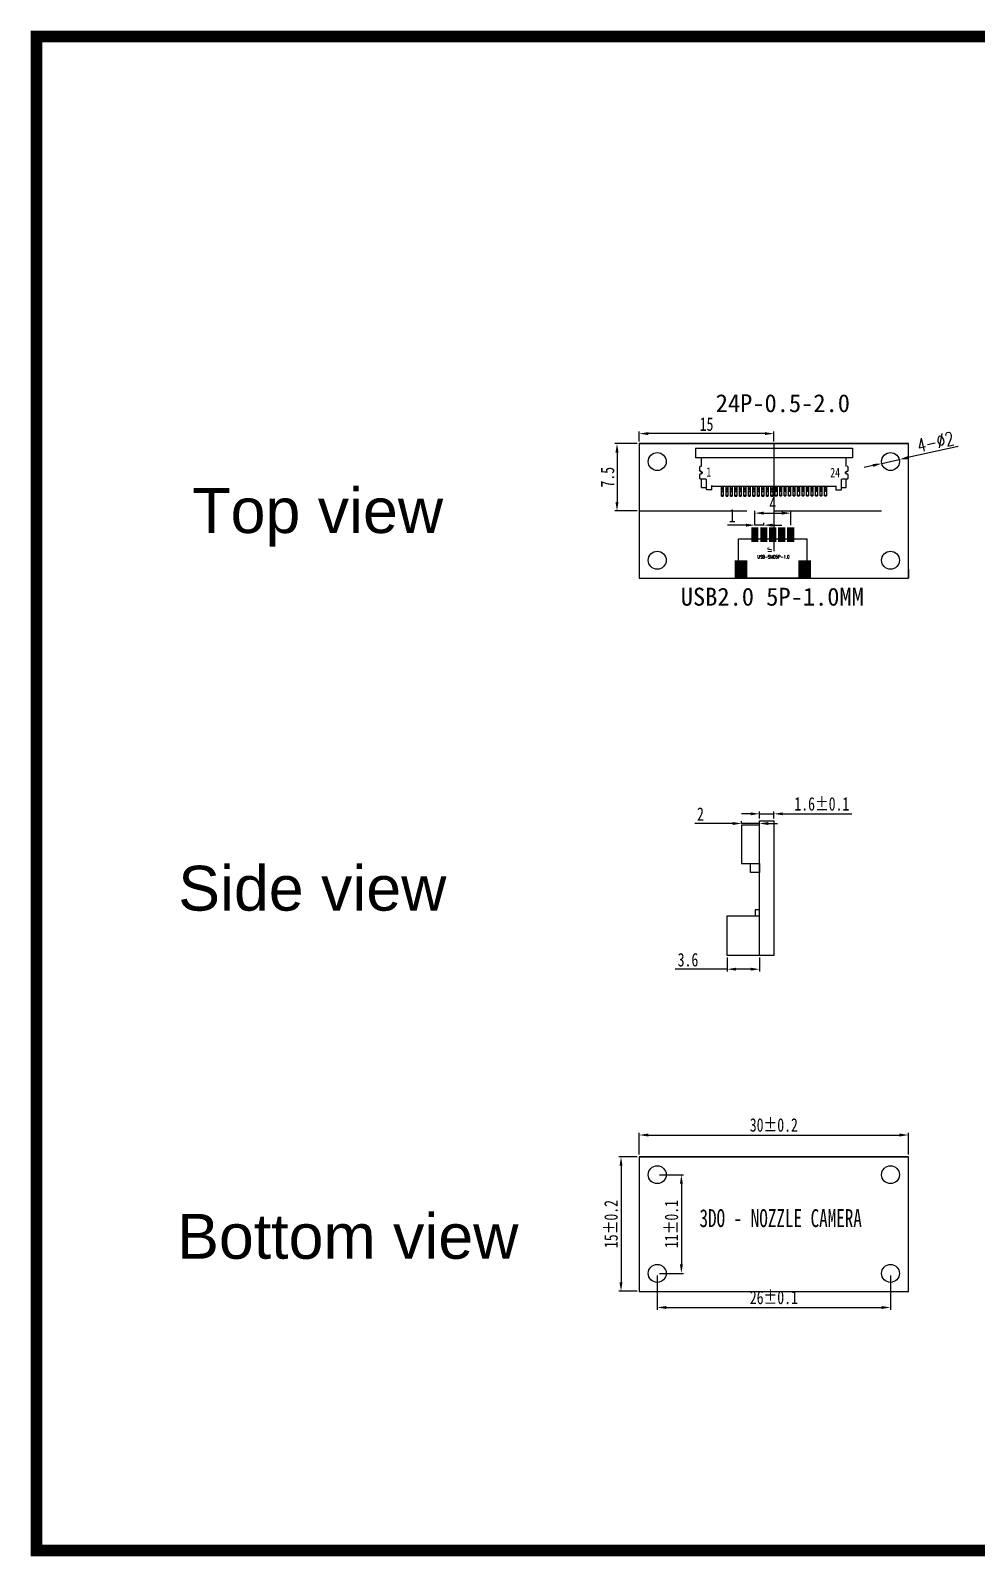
# Model space of a CAD drawing. Header units: millimetres. Extents: x 1 to 339, y 0 to 170.
# Drawn here: x 1 to 106.4, y -0.2 to 169.8 of the extents above; entities that cross this region are included whole.
import ezdxf

# ---------------------------------------------------------------- set-up
doc = ezdxf.new("R2010")
doc.units = ezdxf.units.MM
doc.linetypes.add('ACAD_ISO02W100', pattern=[15, 12, -3])
doc.linetypes.add('JIS_02_0.7', pattern=[1.35, 0.75, -0.6])
for name, color, linetype in [('ATTRIBUTE_01', 34, 'Continuous'), ('DRIL_PLTE_THRU_01', 3, 'Continuous'), ('DRIL_PLTE_THRU_02', 146, 'Continuous'), ('DRIL_PLTE_THRU_03', 34, 'Continuous'), ('DRIL_PLTE_THRU_04', 176, 'Continuous'), ('PADS_BOT', 5, 'Continuous'), ('PADS_INNER', 96, 'Continuous'), ('PADS_TOP', 96, 'Continuous'), ('PART_NAME_126', 2, 'Continuous'), ('PART_TOP_2DLINE_126', 2, 'Continuous'), ('中心线', 1, 'ACAD_ISO02W100'), ('标注', 3, 'Continuous')]:
    doc.layers.add(name, color=color, linetype=linetype)
doc.styles.add('ROMANS', font='romans.shx')
doc.styles.get("Standard").update_dxf_attribs({"font": 'arial.ttf'})
doc.styles.add('W0$05', font='simplex', dxfattribs={"width": 0.75})
doc.styles.add('宋体', font='SimSun.ttf', dxfattribs={"width": 0.75})
doc.dimstyles.new('ISO-25$0', dxfattribs={"dimscale": 0, "dimtxt": 1, "dimasz": 0.6, "dimexe": 0.5, "dimexo": 0.3, "dimgap": 0.2, "dimtad": 1, "dimrnd": 0.0005, "dimdsep": 46, "dimtxsty": '宋体', "dimcen": 2.5, "dimclrd": 3, "dimclre": 3, "dimclrt": 3, "dimazin": 0, "dimtfac": 1, "dimtmove": 0, "dimatfit": 3, "dimfxl": 1, "dimlwd": 9, "dimlwe": 9, "dimarcsym": 0})
doc.dimstyles.new('ISO-25$3', dxfattribs={"dimtxt": 0.8, "dimasz": 0.5, "dimexe": 0.3, "dimexo": 0.2, "dimgap": 0.2, "dimtad": 1, "dimdsep": 46, "dimtxsty": '宋体', "dimcen": 0.6, "dimclrd": 3, "dimclre": 3, "dimclrt": 3, "dimadec": 0, "dimazin": 0, "dimtp": 0.1, "dimtm": 0.1, "dimtfac": 1, "dimtmove": 0, "dimatfit": 3, "dimfxl": 1, "dimarcsym": 0})

# ---------------------------------------------------------------- blocks, each defined once
blk = doc.blocks.new('SMOOTH_0$1')
at = {"const_width": 0.05}
blk.add_lwpolyline([(-0.025, 0, 1), (0.025, 0, 1)], format="xyb", close=True, dxfattribs=at)
blk = doc.blocks.new('PART_BODY_TOP_37')
at = {"layer": 'PART_TOP_2DLINE_126', "const_width": 0.1}
for points in [[(-3.8, -2.3), (-3.8, 0), (-2.5, 0)], [(2.4, 0), (3.8, 0), (3.8, -2.3)]]:
    blk.add_lwpolyline(points, dxfattribs=at)
at = {"layer": 'PART_TOP_2DLINE_126'}
for p in [(-3.8, 0), (-2.5, 0), (2.4, 0), (3.8, 0), (-3.8, -2.3), (3.8, -2.3)]:
    blk.add_blockref('SMOOTH_0$1', p, dxfattribs=at)
blk = doc.blocks.new('DRIL_HOLE_0')
blk.add_lwpolyline([(0, 0, 1), (0, 0, 1)], format="xyb", close=True)
blk = doc.blocks.new('PAD_0')
blk.add_lwpolyline([(0, 0, 1), (0, 0, 1)], format="xyb", close=True)
blk = doc.blocks.new('PAD_15')
at = {"const_width": 1.4}
blk.add_lwpolyline([(-1, 0), (1, 0)], dxfattribs=at)
blk = doc.blocks.new('STK_TOP_37')
at = {"layer": 'DRIL_PLTE_THRU_01'}
blk.add_blockref('DRIL_HOLE_0', (0, 0), dxfattribs=at)
at = {"layer": 'DRIL_PLTE_THRU_02'}
blk.add_blockref('DRIL_HOLE_0', (0, 0), dxfattribs=at)
at = {"layer": 'DRIL_PLTE_THRU_03'}
blk.add_blockref('DRIL_HOLE_0', (0, 0), dxfattribs=at)
at = {"layer": 'DRIL_PLTE_THRU_04'}
blk.add_blockref('DRIL_HOLE_0', (0, 0), dxfattribs=at)
at = {"layer": 'PADS_BOT', "rotation": 90}
blk.add_blockref('PAD_0', (0, 0), dxfattribs=at)
at = {"layer": 'PADS_INNER', "rotation": 90}
blk.add_blockref('PAD_0', (0, 0), dxfattribs=at)
at = {"layer": 'PADS_TOP', "rotation": 90}
blk.add_blockref('PAD_15', (0, 0), dxfattribs=at)
blk = doc.blocks.new('PAD_16')
at = {"const_width": 0.8}
blk.add_lwpolyline([(-0.8, 0), (0.8, 0)], dxfattribs=at)
blk = doc.blocks.new('STK_TOP_38')
at = {"layer": 'DRIL_PLTE_THRU_01'}
blk.add_blockref('DRIL_HOLE_0', (0, 0), dxfattribs=at)
at = {"layer": 'DRIL_PLTE_THRU_02'}
blk.add_blockref('DRIL_HOLE_0', (0, 0), dxfattribs=at)
at = {"layer": 'DRIL_PLTE_THRU_03'}
blk.add_blockref('DRIL_HOLE_0', (0, 0), dxfattribs=at)
at = {"layer": 'DRIL_PLTE_THRU_04'}
blk.add_blockref('DRIL_HOLE_0', (0, 0), dxfattribs=at)
at = {"layer": 'PADS_BOT', "rotation": 90}
blk.add_blockref('PAD_0', (0, 0), dxfattribs=at)
at = {"layer": 'PADS_INNER', "rotation": 90}
blk.add_blockref('PAD_0', (0, 0), dxfattribs=at)
at = {"layer": 'PADS_TOP', "rotation": 90}
blk.add_blockref('PAD_16', (0, 0), dxfattribs=at)
blk = doc.blocks.new('SYM_TOP_34')
for name, p in [('PART_BODY_TOP_37', (0, 0)), ('STK_TOP_38', (-2, 0.45)), ('STK_TOP_38', (-1, 0.45)), ('STK_TOP_38', (0, 0.45)), ('STK_TOP_38', (1, 0.45)), ('STK_TOP_38', (2, 0.45)), ('STK_TOP_37', (-3.55, -3.4)), ('STK_TOP_37', (3.55, -3.4))]:
    blk.add_blockref(name, p)
blk = doc.blocks.new('PART_TOP_59')
blk.add_blockref('SYM_TOP_34', (0, 0))
at = {"layer": 'ATTRIBUTE_01', "style": 'W0$05', "width": 0.75}
blk.add_text('USB-SMD5P-1.0', height=0.35, dxfattribs=at).set_placement((-1.7, -2.2))
at = {"layer": 'PART_NAME_126', "style": 'W0$05', "width": 0.75}
blk.add_text('J1', height=0.42, rotation=270, dxfattribs=at).set_placement((-0.55, -1))
blk = doc.blocks.new('*D44')
at = {"layer": 'Defpoints', "color": 0, "transparency": 16777216}
for p in [(98.81, 46.75), (68.81, 44.33), (98.81, 44.33)]:
    blk.add_point(p, dxfattribs=at)
at = {"layer": '标注', "transparency": 16777216}
for p, q in [((68.81, 44.58), (68.81, 47)), ((69.81, 46.75), (97.81, 46.75)), ((98.81, 44.58), (98.81, 47))]:
    blk.add_line(p, q, dxfattribs=at)
for points in [[(69.81, 46.92), (69.81, 46.58), (68.81, 46.75)], [(97.81, 46.92), (97.81, 46.58), (98.81, 46.75)]]:
    blk.add_solid(points, dxfattribs=at)
at = {"layer": '标注', "transparency": 16777216, "insert": (83.81, 47.86), "char_height": 1.5, "attachment_point": 5, "style": '宋体'}
blk.add_mtext('30±0.2', dxfattribs=at)
blk = doc.blocks.new('*D45')
at = {"layer": 'Defpoints', "color": 0, "transparency": 16777216}
for p in [(68.81, 44.33), (66.78, 29.33), (68.81, 29.33)]:
    blk.add_point(p, dxfattribs=at)
at = {"layer": '标注', "transparency": 16777216}
for p, q in [((68.56, 44.33), (66.53, 44.33)), ((66.78, 43.33), (66.78, 30.33)), ((68.56, 29.33), (66.53, 29.33))]:
    blk.add_line(p, q, dxfattribs=at)
for points in [[(66.61, 43.33), (66.94, 43.33), (66.78, 44.33)], [(66.61, 30.33), (66.94, 30.33), (66.78, 29.33)]]:
    blk.add_solid(points, dxfattribs=at)
at = {"layer": '标注', "transparency": 16777216, "insert": (65.67, 36.83), "char_height": 1.5, "attachment_point": 5, "rotation": 90, "style": '宋体'}
blk.add_mtext('15±0.2', dxfattribs=at)
blk = doc.blocks.new('*D46')
at = {"layer": 'Defpoints', "color": 0, "transparency": 16777216}
for p in [(70.81, 42.33), (70.81, 31.33), (73.5, 31.33)]:
    blk.add_point(p, dxfattribs=at)
at = {"layer": '标注', "transparency": 16777216}
for p, q in [((71.06, 42.33), (73.75, 42.33)), ((73.5, 41.33), (73.5, 32.33)), ((71.06, 31.33), (73.75, 31.33))]:
    blk.add_line(p, q, dxfattribs=at)
for points in [[(73.34, 41.33), (73.67, 41.33), (73.5, 42.33)], [(73.34, 32.33), (73.67, 32.33), (73.5, 31.33)]]:
    blk.add_solid(points, dxfattribs=at)
at = {"layer": '标注', "transparency": 16777216, "insert": (72.4, 36.83), "char_height": 1.5, "attachment_point": 5, "rotation": 90, "style": '宋体'}
blk.add_mtext('11±0.1', dxfattribs=at)
blk = doc.blocks.new('*D47')
at = {"layer": 'Defpoints', "color": 0, "transparency": 16777216}
for p in [(70.81, 31.33), (96.81, 31.33), (96.81, 27.53)]:
    blk.add_point(p, dxfattribs=at)
at = {"layer": '标注', "transparency": 16777216}
for p, q in [((70.81, 31.08), (70.81, 27.28)), ((96.81, 31.08), (96.81, 27.28)), ((71.81, 27.53), (95.81, 27.53))]:
    blk.add_line(p, q, dxfattribs=at)
for points in [[(71.81, 27.7), (71.81, 27.36), (70.81, 27.53)], [(95.81, 27.7), (95.81, 27.36), (96.81, 27.53)]]:
    blk.add_solid(points, dxfattribs=at)
at = {"layer": '标注', "transparency": 16777216, "insert": (83.81, 28.64), "char_height": 1.5, "attachment_point": 5, "style": '宋体'}
blk.add_mtext('26±0.1', dxfattribs=at)
blk = doc.blocks.new('*D48')
at = {"layer": 'Defpoints', "color": 0, "transparency": 16777216}
for p in [(82.21, 81.77), (83.81, 82.55), (83.81, 81.77)]:
    blk.add_point(p, dxfattribs=at)
at = {"layer": '标注', "transparency": 16777216}
for p, q in [((81.21, 82.55), (80.21, 82.55)), ((82.21, 82.02), (82.21, 82.8)), ((82.21, 82.55), (83.81, 82.55)), ((83.81, 82.02), (83.81, 82.8)), ((84.81, 82.55), (92.5, 82.55))]:
    blk.add_line(p, q, dxfattribs=at)
for points in [[(81.21, 82.71), (81.21, 82.38), (82.21, 82.55)], [(84.81, 82.71), (84.81, 82.38), (83.81, 82.55)]]:
    blk.add_solid(points, dxfattribs=at)
at = {"layer": '标注', "transparency": 16777216, "insert": (89.16, 83.65), "char_height": 1.5, "attachment_point": 5, "style": '宋体'}
blk.add_mtext('1.6±0.1', dxfattribs=at)
blk = doc.blocks.new('*D49')
at = {"layer": 'Defpoints', "color": 0, "transparency": 16777216}
for p in [(80.21, 81.47), (80.21, 81.27), (82.21, 81.27)]:
    blk.add_point(p, dxfattribs=at)
at = {"layer": '标注', "transparency": 16777216}
for p, q in [((80.21, 81.52), (80.21, 81.72)), ((82.21, 81.52), (82.21, 81.72)), ((79.21, 81.47), (75.02, 81.47)), ((82.21, 81.47), (80.21, 81.47)), ((83.21, 81.47), (84.21, 81.47))]:
    blk.add_line(p, q, dxfattribs=at)
for points in [[(79.21, 81.64), (79.21, 81.3), (80.21, 81.47)], [(83.21, 81.64), (83.21, 81.3), (82.21, 81.47)]]:
    blk.add_solid(points, dxfattribs=at)
at = {"layer": '标注', "transparency": 16777216, "insert": (75.63, 82.52), "char_height": 1.5, "attachment_point": 5, "style": '宋体'}
blk.add_mtext('2', dxfattribs=at)
blk = doc.blocks.new('*D50')
at = {"layer": 'Defpoints', "color": 0, "transparency": 16777216}
for p in [(78.61, 66.77), (82.21, 66.77), (78.61, 65.23)]:
    blk.add_point(p, dxfattribs=at)
at = {"layer": '标注', "transparency": 16777216}
for p, q in [((78.61, 66.52), (78.61, 64.98)), ((82.21, 66.52), (82.21, 64.98)), ((78.61, 65.23), (72.82, 65.23)), ((81.21, 65.23), (79.61, 65.23))]:
    blk.add_line(p, q, dxfattribs=at)
for points in [[(79.61, 65.4), (79.61, 65.07), (78.61, 65.23)], [(81.21, 65.4), (81.21, 65.07), (82.21, 65.23)]]:
    blk.add_solid(points, dxfattribs=at)
at = {"layer": '标注', "transparency": 16777216, "insert": (74.24, 66.28), "char_height": 1.5, "attachment_point": 5, "style": '宋体'}
blk.add_mtext('3.6', dxfattribs=at)
blk = doc.blocks.new('*D51')
at = {"layer": 'Defpoints', "color": 0, "transparency": 16777216}
for p in [(68.81, 123.81), (66.33, 116.31), (68.81, 116.31)]:
    blk.add_point(p, dxfattribs=at)
at = {"layer": '标注', "transparency": 16777216}
for p, q in [((68.56, 123.81), (66.08, 123.81)), ((66.33, 122.81), (66.33, 117.31)), ((68.56, 116.31), (66.08, 116.31))]:
    blk.add_line(p, q, dxfattribs=at)
for points in [[(66.16, 122.81), (66.5, 122.81), (66.33, 123.81)], [(66.16, 117.31), (66.5, 117.31), (66.33, 116.31)]]:
    blk.add_solid(points, dxfattribs=at)
at = {"layer": '标注', "transparency": 16777216, "insert": (65.28, 120.06), "char_height": 1.5, "attachment_point": 5, "rotation": 90, "style": '宋体'}
blk.add_mtext('7.5', dxfattribs=at)
blk = doc.blocks.new('*D52')
at = {"layer": 'Defpoints', "color": 0, "transparency": 16777216}
for p in [(68.81, 124.92), (68.81, 123.81), (83.81, 123.81)]:
    blk.add_point(p, dxfattribs=at)
at = {"layer": '标注', "transparency": 16777216}
for p, q in [((68.81, 124.06), (68.81, 125.17)), ((82.81, 124.92), (69.81, 124.92)), ((83.81, 124.06), (83.81, 125.17))]:
    blk.add_line(p, q, dxfattribs=at)
for points in [[(69.81, 125.09), (69.81, 124.76), (68.81, 124.92)], [(82.81, 125.09), (82.81, 124.76), (83.81, 124.92)]]:
    blk.add_solid(points, dxfattribs=at)
at = {"layer": '标注', "transparency": 16777216, "insert": (76.31, 125.97), "char_height": 1.5, "attachment_point": 5, "style": '宋体'}
blk.add_mtext('15', dxfattribs=at)
blk = doc.blocks.new('*D53')
at = {"layer": 'Defpoints', "color": 0, "transparency": 16777216}
for p in [(95.84, 121.59), (97.79, 122.03)]:
    blk.add_point(p, dxfattribs=at)
at = {"layer": '标注', "transparency": 16777216}
for p, q in [((104.35, 123.49), (98.76, 122.25)), ((94.86, 121.37), (93.88, 121.16)), ((95.84, 121.59), (97.79, 122.03))]:
    blk.add_line(p, q, dxfattribs=at)
for points in [[(94.82, 121.54), (94.9, 121.21), (95.84, 121.59)], [(98.73, 122.41), (98.8, 122.08), (97.79, 122.03)]]:
    blk.add_solid(points, dxfattribs=at)
at = {"layer": '标注', "transparency": 16777216, "insert": (101.82, 124), "char_height": 1.5, "attachment_point": 5, "rotation": 12.5798, "style": '宋体'}
blk.add_mtext('{\\Ftxt,gbcbig|c134;4-∅2}', dxfattribs=at)
blk = doc.blocks.new('*D54')
at = {"layer": 'Defpoints', "color": 0, "transparency": 16777216}
for p in [(81.69, 114.72), (81.69, 114.46), (82.69, 114.46)]:
    blk.add_point(p, dxfattribs=at)
at = {"layer": '标注', "transparency": 16777216}
for p, q in [((80.69, 114.72), (78.63, 114.72)), ((81.69, 114.71), (81.69, 114.97)), ((82.69, 114.72), (81.69, 114.72)), ((82.69, 114.71), (82.69, 114.97)), ((83.69, 114.72), (84.69, 114.72))]:
    blk.add_line(p, q, dxfattribs=at)
for points in [[(80.69, 114.89), (80.69, 114.55), (81.69, 114.72)], [(83.69, 114.89), (83.69, 114.55), (82.69, 114.72)]]:
    blk.add_solid(points, dxfattribs=at)
at = {"layer": '标注', "transparency": 16777216, "insert": (79.16, 115.77), "char_height": 1.5, "attachment_point": 5, "style": '宋体'}
blk.add_mtext('1', dxfattribs=at)
blk = doc.blocks.new('*D55')
at = {"layer": 'Defpoints', "color": 0, "transparency": 16777216}
for p in [(85.69, 116.06), (81.69, 114.46), (85.69, 114.46)]:
    blk.add_point(p, dxfattribs=at)
at = {"layer": '标注', "transparency": 16777216}
for p, q in [((81.69, 114.71), (81.69, 116.31)), ((82.69, 116.06), (84.69, 116.06)), ((85.69, 114.71), (85.69, 116.31))]:
    blk.add_line(p, q, dxfattribs=at)
for points in [[(82.69, 116.23), (82.69, 115.89), (81.69, 116.06)], [(84.69, 116.23), (84.69, 115.89), (85.69, 116.06)]]:
    blk.add_solid(points, dxfattribs=at)
at = {"layer": '标注', "transparency": 16777216, "insert": (83.69, 117.11), "char_height": 1.5, "attachment_point": 5, "style": '宋体'}
blk.add_mtext('4', dxfattribs=at)

msp = doc.modelspace()

# ---------------------------------------------------------------- linework, layer by layer
for p, q in [((68.812, 123.809), (98.812, 123.809)), ((68.812, 123.809), (70.812, 123.809)), ((68.812, 123.809), (68.812, 108.809)), ((98.812, 123.809), (68.812, 123.809)), ((68.812, 123.809), (68.812, 108.809)), ((75.062, 123.309), (92.562, 123.309)), ((75.062, 123.309), (75.062, 122.209)), ((83.812, 123.809), (83.812, 123.309)), ((92.562, 123.309), (92.562, 122.209)), ((98.812, 123.809), (96.812, 123.809)), ((98.812, 108.809), (98.812, 123.809)), ((75.541, 121.191), (75.538, 121.169)), ((75.538, 121.169), (75.538, 120.821)), ((75.538, 120.821), (75.54, 120.801)), ((75.54, 120.801), (75.546, 120.782)), ((75.547, 121.21), (75.541, 121.191)), ((75.546, 120.782), (75.556, 120.765)), ((75.555, 121.227), (75.547, 121.21)), ((75.567, 121.241), (75.555, 121.227)), ((75.556, 120.765), (75.568, 120.75)), ((75.581, 121.253), (75.567, 121.241)), ((75.568, 120.75), (75.582, 120.737)), ((75.598, 121.261), (75.581, 121.253)), ((75.617, 121.267), (75.598, 121.261)), ((75.638, 121.27), (75.617, 121.267)), ((75.762, 121.27), (75.762, 122.209)), ((91.862, 121.27), (91.862, 122.209)), ((92.006, 121.267), (91.985, 121.27)), ((92.025, 121.261), (92.006, 121.267)), ((92.042, 121.253), (92.025, 121.261)), ((92.041, 120.737), (92.056, 120.75)), ((92.056, 121.241), (92.042, 121.253)), ((92.068, 121.227), (92.056, 121.241)), ((92.056, 120.75), (92.068, 120.765)), ((92.077, 121.21), (92.068, 121.227)), ((92.068, 120.765), (92.077, 120.782)), ((92.083, 121.191), (92.077, 121.21)), ((92.077, 120.782), (92.083, 120.801)), ((92.086, 121.169), (92.083, 121.191)), ((92.083, 120.801), (92.086, 120.821)), ((92.086, 120.821), (92.086, 121.169)), ((75.541, 120.34), (75.538, 120.319)), ((75.538, 120.319), (75.538, 119.97)), ((75.538, 119.97), (75.543, 119.938)), ((75.547, 120.359), (75.541, 120.34)), ((75.543, 119.938), (75.558, 119.909)), ((75.555, 120.376), (75.547, 120.359)), ((75.567, 120.39), (75.555, 120.376)), ((75.558, 119.909), (75.578, 119.889)), ((75.581, 120.402), (75.567, 120.39)), ((75.578, 119.889), (75.607, 119.875)), ((75.598, 120.411), (75.581, 120.402)), ((75.582, 120.737), (75.599, 120.728)), ((75.617, 120.417), (75.598, 120.411)), ((75.599, 120.728), (75.618, 120.722)), ((75.607, 119.875), (75.638, 119.869)), ((75.638, 120.42), (75.617, 120.417)), ((75.618, 120.722), (75.638, 120.72)), ((75.687, 120.72), (75.638, 120.72)), ((75.687, 120.42), (75.638, 120.42)), ((75.638, 119.869), (76.189, 119.869)), ((75.687, 120.72), (75.753, 120.705)), ((75.753, 120.435), (75.687, 120.42)), ((75.753, 120.705), (75.8, 120.67)), ((75.799, 120.469), (75.753, 120.435)), ((75.762, 120.441), (75.762, 120.698)), ((75.762, 118.909), (75.762, 119.869)), ((75.827, 120.516), (75.799, 120.469)), ((75.8, 120.67), (75.828, 120.623)), ((75.837, 120.569), (75.827, 120.516)), ((75.828, 120.623), (75.837, 120.569)), ((76.189, 119.869), (76.21, 119.866)), ((76.21, 119.866), (76.23, 119.86)), ((76.23, 119.86), (76.247, 119.851)), ((76.247, 119.851), (76.261, 119.84)), ((76.261, 119.84), (76.273, 119.826)), ((76.262, 119.84), (76.262, 118.909)), ((76.262, 119.059), (76.287, 119.059)), ((76.273, 119.826), (76.281, 119.809)), ((76.281, 119.809), (76.286, 119.79)), ((76.286, 119.79), (76.287, 119.768)), ((76.287, 118.669), (76.287, 119.768)), ((76.89, 119.07), (76.893, 119.099)), ((76.89, 118.669), (76.89, 119.07)), ((76.89, 119.059), (90.734, 119.059)), ((76.893, 119.099), (76.907, 119.128)), ((76.959, 119.165), (76.988, 119.168)), ((77.98, 117.964), (77.98, 119.049)), ((78.18, 119.049), (78.18, 117.964)), ((78.48, 117.964), (78.48, 119.049)), ((78.68, 119.049), (78.68, 117.964)), ((78.98, 117.964), (78.98, 119.049)), ((79.18, 119.049), (79.18, 117.964)), ((79.48, 117.964), (79.48, 119.049)), ((79.68, 119.049), (79.68, 117.964)), ((79.98, 117.964), (79.98, 119.049)), ((80.18, 119.049), (80.18, 117.964)), ((80.48, 117.964), (80.48, 119.049)), ((80.68, 119.049), (80.68, 117.964)), ((80.98, 117.964), (80.98, 119.049)), ((81.18, 119.049), (81.18, 117.964)), ((81.48, 117.964), (81.48, 119.049)), ((81.68, 119.049), (81.68, 117.964)), ((81.98, 117.964), (81.98, 119.049)), ((82.18, 119.049), (82.18, 117.964)), ((82.48, 117.964), (82.48, 119.049)), ((82.68, 119.049), (82.68, 117.964)), ((82.98, 117.964), (82.98, 119.049)), ((83.18, 119.049), (83.18, 117.964)), ((83.48, 117.964), (83.48, 119.049)), ((83.68, 119.049), (83.68, 117.964)), ((83.962, 117.974), (83.962, 119.059)), ((83.962, 119.055), (84.162, 119.055)), ((83.962, 119.049), (84.162, 119.049)), ((84.162, 119.059), (84.162, 117.974)), ((84.462, 117.974), (84.462, 119.059)), ((84.462, 119.055), (84.662, 119.055)), ((84.462, 119.049), (84.662, 119.049)), ((84.662, 119.059), (84.662, 117.974)), ((84.962, 117.974), (84.962, 119.059)), ((84.962, 119.055), (85.162, 119.055)), ((84.962, 119.049), (85.162, 119.049)), ((85.162, 119.059), (85.162, 117.974)), ((85.462, 117.974), (85.462, 119.059)), ((85.462, 119.055), (85.662, 119.055)), ((85.462, 119.049), (85.662, 119.049)), ((85.662, 119.059), (85.662, 117.974)), ((85.962, 117.974), (85.962, 119.059)), ((85.962, 119.055), (86.162, 119.055)), ((85.962, 119.049), (86.162, 119.049)), ((86.162, 119.059), (86.162, 117.974)), ((86.462, 117.974), (86.462, 119.059)), ((86.462, 119.055), (86.662, 119.055)), ((86.462, 119.049), (86.662, 119.049)), ((86.662, 119.059), (86.662, 117.974)), ((86.962, 117.974), (86.962, 119.059)), ((86.962, 119.055), (87.162, 119.055)), ((86.962, 119.049), (87.162, 119.049)), ((87.162, 119.059), (87.162, 117.974)), ((87.462, 117.974), (87.462, 119.059)), ((87.462, 119.055), (87.662, 119.055)), ((87.462, 119.049), (87.662, 119.049)), ((87.662, 119.059), (87.662, 117.974)), ((87.962, 117.974), (87.962, 119.059)), ((87.962, 119.055), (88.162, 119.055)), ((87.962, 119.049), (88.162, 119.049)), ((88.162, 119.059), (88.162, 117.974)), ((88.462, 117.974), (88.462, 119.059)), ((88.462, 119.055), (88.662, 119.055)), ((88.462, 119.049), (88.662, 119.049)), ((88.662, 119.059), (88.662, 117.974)), ((88.962, 117.974), (88.962, 119.059)), ((88.962, 119.055), (89.162, 119.055)), ((88.962, 119.049), (89.162, 119.049)), ((89.162, 119.059), (89.162, 117.974)), ((89.462, 117.974), (89.462, 119.059)), ((89.462, 119.055), (89.662, 119.055)), ((89.462, 119.049), (89.662, 119.049)), ((89.662, 119.059), (89.662, 117.974)), ((90.731, 119.099), (90.734, 119.07)), ((90.734, 119.07), (90.734, 118.669)), ((91.336, 119.768), (91.337, 119.79)), ((91.336, 118.669), (91.336, 119.768)), ((91.336, 119.059), (91.362, 119.059)), ((91.337, 119.79), (91.342, 119.809)), ((91.342, 119.809), (91.351, 119.826)), ((91.351, 119.826), (91.362, 119.84)), ((91.362, 119.84), (91.377, 119.851)), ((91.362, 118.909), (91.362, 119.84)), ((91.377, 119.851), (91.394, 119.86)), ((91.394, 119.86), (91.413, 119.866)), ((91.413, 119.866), (91.434, 119.869)), ((91.434, 119.869), (91.985, 119.869)), ((91.787, 120.569), (91.796, 120.623)), ((91.796, 120.516), (91.787, 120.569)), ((91.796, 120.623), (91.824, 120.67)), ((91.824, 120.469), (91.796, 120.516)), ((91.824, 120.67), (91.87, 120.705)), ((91.871, 120.435), (91.824, 120.469)), ((91.862, 120.441), (91.862, 120.698)), ((91.862, 118.909), (91.862, 119.869)), ((91.87, 120.705), (91.936, 120.72)), ((91.936, 120.42), (91.871, 120.435)), ((91.936, 120.72), (91.985, 120.72)), ((91.985, 120.42), (91.936, 120.42)), ((91.985, 120.72), (92.006, 120.722)), ((92.006, 120.417), (91.985, 120.42)), ((91.985, 119.869), (92.017, 119.875)), ((92.006, 120.722), (92.024, 120.728)), ((92.025, 120.411), (92.006, 120.417)), ((92.017, 119.875), (92.046, 119.889)), ((92.024, 120.728), (92.041, 120.737)), ((92.042, 120.402), (92.025, 120.411)), ((92.056, 120.39), (92.042, 120.402)), ((92.046, 119.889), (92.066, 119.909)), ((92.068, 120.376), (92.056, 120.39)), ((92.066, 119.909), (92.08, 119.938)), ((92.077, 120.359), (92.068, 120.376)), ((92.083, 120.34), (92.077, 120.359)), ((92.08, 119.938), (92.086, 119.97)), ((92.086, 120.319), (92.083, 120.34)), ((92.086, 119.97), (92.086, 120.319)), ((75.762, 118.909), (76.262, 118.909)), ((76.89, 118.669), (76.287, 118.669)), ((77.98, 119.045), (78.18, 119.045)), ((77.98, 119.039), (78.18, 119.039)), ((77.98, 119.025), (78.18, 119.025)), ((77.98, 119.004), (78.18, 119.004)), ((77.98, 118.976), (78.18, 118.976)), ((77.98, 118.82), (78.18, 118.82)), ((77.98, 118.794), (78.18, 118.794)), ((77.98, 118.771), (78.18, 118.771)), ((77.98, 118.751), (78.18, 118.751)), ((77.98, 118.745), (78.18, 118.745)), ((77.98, 118.733), (78.18, 118.733)), ((77.98, 118.71), (78.18, 118.71)), ((77.98, 118.684), (78.18, 118.684)), ((77.98, 118.52), (78.18, 118.52)), ((77.98, 118.485), (78.18, 118.485)), ((77.98, 118.062), (78.18, 118.062)), ((77.98, 118.03), (78.18, 118.03)), ((77.98, 118.004), (78.18, 118.004)), ((77.98, 117.981), (78.18, 117.981)), ((77.98, 117.966), (78.18, 117.966)), ((77.98, 117.964), (78.18, 117.964)), ((78.48, 119.045), (78.68, 119.045)), ((78.48, 119.039), (78.68, 119.039)), ((78.48, 119.025), (78.68, 119.025)), ((78.48, 119.004), (78.68, 119.004)), ((78.48, 118.976), (78.68, 118.976)), ((78.48, 118.82), (78.68, 118.82)), ((78.48, 118.794), (78.68, 118.794)), ((78.48, 118.771), (78.68, 118.771)), ((78.48, 118.751), (78.68, 118.751)), ((78.48, 118.745), (78.68, 118.745)), ((78.48, 118.733), (78.68, 118.733)), ((78.48, 118.71), (78.68, 118.71)), ((78.48, 118.684), (78.68, 118.684)), ((78.48, 118.52), (78.68, 118.52)), ((78.48, 118.485), (78.68, 118.485)), ((78.48, 118.062), (78.68, 118.062)), ((78.48, 118.03), (78.68, 118.03)), ((78.48, 118.004), (78.68, 118.004)), ((78.48, 117.981), (78.68, 117.981)), ((78.48, 117.966), (78.68, 117.966)), ((78.48, 117.964), (78.68, 117.964)), ((78.98, 119.045), (79.18, 119.045)), ((78.98, 119.039), (79.18, 119.039)), ((78.98, 119.025), (79.18, 119.025)), ((78.98, 119.004), (79.18, 119.004)), ((78.98, 118.976), (79.18, 118.976)), ((78.98, 118.82), (79.18, 118.82)), ((78.98, 118.794), (79.18, 118.794)), ((78.98, 118.771), (79.18, 118.771)), ((78.98, 118.751), (79.18, 118.751)), ((78.98, 118.745), (79.18, 118.745)), ((78.98, 118.733), (79.18, 118.733)), ((78.98, 118.71), (79.18, 118.71)), ((78.98, 118.684), (79.18, 118.684)), ((78.98, 118.52), (79.18, 118.52)), ((78.98, 118.485), (79.18, 118.485)), ((78.98, 118.062), (79.18, 118.062)), ((78.98, 118.03), (79.18, 118.03)), ((78.98, 118.004), (79.18, 118.004)), ((78.98, 117.981), (79.18, 117.981)), ((78.98, 117.966), (79.18, 117.966)), ((78.98, 117.964), (79.18, 117.964)), ((79.48, 119.045), (79.68, 119.045)), ((79.48, 119.039), (79.68, 119.039)), ((79.48, 119.025), (79.68, 119.025)), ((79.48, 119.004), (79.68, 119.004)), ((79.48, 118.976), (79.68, 118.976)), ((79.48, 118.82), (79.68, 118.82)), ((79.48, 118.794), (79.68, 118.794)), ((79.48, 118.771), (79.68, 118.771)), ((79.48, 118.751), (79.68, 118.751)), ((79.48, 118.745), (79.68, 118.745)), ((79.48, 118.733), (79.68, 118.733)), ((79.48, 118.71), (79.68, 118.71)), ((79.48, 118.684), (79.68, 118.684)), ((79.48, 118.52), (79.68, 118.52)), ((79.48, 118.485), (79.68, 118.485)), ((79.48, 118.062), (79.68, 118.062)), ((79.48, 118.03), (79.68, 118.03)), ((79.48, 118.004), (79.68, 118.004)), ((79.48, 117.981), (79.68, 117.981)), ((79.48, 117.966), (79.68, 117.966)), ((79.48, 117.964), (79.68, 117.964)), ((79.98, 119.045), (80.18, 119.045)), ((79.98, 119.039), (80.18, 119.039)), ((79.98, 119.025), (80.18, 119.025)), ((79.98, 119.004), (80.18, 119.004)), ((79.98, 118.976), (80.18, 118.976)), ((79.98, 118.82), (80.18, 118.82)), ((79.98, 118.794), (80.18, 118.794)), ((79.98, 118.771), (80.18, 118.771)), ((79.98, 118.751), (80.18, 118.751)), ((79.98, 118.745), (80.18, 118.745)), ((79.98, 118.733), (80.18, 118.733)), ((79.98, 118.71), (80.18, 118.71)), ((79.98, 118.684), (80.18, 118.684)), ((79.98, 118.52), (80.18, 118.52)), ((79.98, 118.485), (80.18, 118.485)), ((79.98, 118.062), (80.18, 118.062)), ((79.98, 118.03), (80.18, 118.03)), ((79.98, 118.004), (80.18, 118.004)), ((79.98, 117.981), (80.18, 117.981)), ((79.98, 117.966), (80.18, 117.966)), ((79.98, 117.964), (80.18, 117.964)), ((80.48, 119.045), (80.68, 119.045)), ((80.48, 119.039), (80.68, 119.039)), ((80.48, 119.025), (80.68, 119.025)), ((80.48, 119.004), (80.68, 119.004)), ((80.48, 118.976), (80.68, 118.976)), ((80.48, 118.82), (80.68, 118.82)), ((80.48, 118.794), (80.68, 118.794)), ((80.48, 118.771), (80.68, 118.771)), ((80.48, 118.751), (80.68, 118.751)), ((80.48, 118.745), (80.68, 118.745)), ((80.48, 118.733), (80.68, 118.733)), ((80.48, 118.71), (80.68, 118.71)), ((80.48, 118.684), (80.68, 118.684)), ((80.48, 118.52), (80.68, 118.52)), ((80.48, 118.485), (80.68, 118.485)), ((80.48, 118.062), (80.68, 118.062)), ((80.48, 118.03), (80.68, 118.03)), ((80.48, 118.004), (80.68, 118.004)), ((80.48, 117.981), (80.68, 117.981)), ((80.48, 117.966), (80.68, 117.966)), ((80.48, 117.964), (80.68, 117.964)), ((80.98, 119.045), (81.18, 119.045)), ((80.98, 119.039), (81.18, 119.039)), ((80.98, 119.025), (81.18, 119.025)), ((80.98, 119.004), (81.18, 119.004)), ((80.98, 118.976), (81.18, 118.976)), ((80.98, 118.82), (81.18, 118.82)), ((80.98, 118.794), (81.18, 118.794)), ((80.98, 118.771), (81.18, 118.771)), ((80.98, 118.751), (81.18, 118.751)), ((80.98, 118.745), (81.18, 118.745)), ((80.98, 118.733), (81.18, 118.733)), ((80.98, 118.71), (81.18, 118.71)), ((80.98, 118.684), (81.18, 118.684)), ((80.98, 118.52), (81.18, 118.52)), ((80.98, 118.485), (81.18, 118.485)), ((80.98, 118.062), (81.18, 118.062)), ((80.98, 118.03), (81.18, 118.03)), ((80.98, 118.004), (81.18, 118.004)), ((80.98, 117.981), (81.18, 117.981)), ((80.98, 117.966), (81.18, 117.966)), ((80.98, 117.964), (81.18, 117.964)), ((81.48, 119.045), (81.68, 119.045)), ((81.48, 119.039), (81.68, 119.039)), ((81.48, 119.025), (81.68, 119.025)), ((81.48, 119.004), (81.68, 119.004)), ((81.48, 118.976), (81.68, 118.976)), ((81.48, 118.82), (81.68, 118.82)), ((81.48, 118.794), (81.68, 118.794)), ((81.48, 118.771), (81.68, 118.771)), ((81.48, 118.751), (81.68, 118.751)), ((81.48, 118.745), (81.68, 118.745)), ((81.48, 118.733), (81.68, 118.733)), ((81.48, 118.71), (81.68, 118.71)), ((81.48, 118.684), (81.68, 118.684)), ((81.48, 118.52), (81.68, 118.52)), ((81.48, 118.485), (81.68, 118.485)), ((81.48, 118.062), (81.68, 118.062)), ((81.48, 118.03), (81.68, 118.03)), ((81.48, 118.004), (81.68, 118.004)), ((81.48, 117.981), (81.68, 117.981)), ((81.48, 117.966), (81.68, 117.966)), ((81.48, 117.964), (81.68, 117.964)), ((81.98, 119.045), (82.18, 119.045)), ((81.98, 119.039), (82.18, 119.039)), ((81.98, 119.025), (82.18, 119.025)), ((81.98, 119.004), (82.18, 119.004)), ((81.98, 118.976), (82.18, 118.976)), ((81.98, 118.82), (82.18, 118.82)), ((81.98, 118.794), (82.18, 118.794)), ((81.98, 118.771), (82.18, 118.771)), ((81.98, 118.751), (82.18, 118.751)), ((81.98, 118.745), (82.18, 118.745)), ((81.98, 118.733), (82.18, 118.733)), ((81.98, 118.71), (82.18, 118.71)), ((81.98, 118.684), (82.18, 118.684)), ((81.98, 118.52), (82.18, 118.52)), ((81.98, 118.485), (82.18, 118.485)), ((81.98, 118.062), (82.18, 118.062)), ((81.98, 118.03), (82.18, 118.03)), ((81.98, 118.004), (82.18, 118.004)), ((81.98, 117.981), (82.18, 117.981)), ((81.98, 117.966), (82.18, 117.966)), ((81.98, 117.964), (82.18, 117.964)), ((82.48, 119.045), (82.68, 119.045)), ((82.48, 119.039), (82.68, 119.039)), ((82.48, 119.025), (82.68, 119.025)), ((82.48, 119.004), (82.68, 119.004)), ((82.48, 118.976), (82.68, 118.976)), ((82.48, 118.82), (82.68, 118.82)), ((82.48, 118.794), (82.68, 118.794)), ((82.48, 118.771), (82.68, 118.771)), ((82.48, 118.751), (82.68, 118.751)), ((82.48, 118.745), (82.68, 118.745)), ((82.48, 118.733), (82.68, 118.733)), ((82.48, 118.71), (82.68, 118.71)), ((82.48, 118.684), (82.68, 118.684)), ((82.48, 118.52), (82.68, 118.52)), ((82.48, 118.485), (82.68, 118.485)), ((82.48, 118.062), (82.68, 118.062)), ((82.48, 118.03), (82.68, 118.03)), ((82.48, 118.004), (82.68, 118.004)), ((82.48, 117.981), (82.68, 117.981)), ((82.48, 117.966), (82.68, 117.966)), ((82.48, 117.964), (82.68, 117.964)), ((82.98, 119.045), (83.18, 119.045)), ((82.98, 119.039), (83.18, 119.039)), ((82.98, 119.025), (83.18, 119.025)), ((82.98, 119.004), (83.18, 119.004)), ((82.98, 118.976), (83.18, 118.976)), ((82.98, 118.82), (83.18, 118.82)), ((82.98, 118.794), (83.18, 118.794)), ((82.98, 118.771), (83.18, 118.771)), ((82.98, 118.751), (83.18, 118.751)), ((82.98, 118.745), (83.18, 118.745)), ((82.98, 118.733), (83.18, 118.733)), ((82.98, 118.71), (83.18, 118.71)), ((82.98, 118.684), (83.18, 118.684)), ((82.98, 118.52), (83.18, 118.52)), ((82.98, 118.485), (83.18, 118.485)), ((82.98, 118.062), (83.18, 118.062)), ((82.98, 118.03), (83.18, 118.03)), ((82.98, 118.004), (83.18, 118.004)), ((82.98, 117.981), (83.18, 117.981)), ((82.98, 117.966), (83.18, 117.966)), ((82.98, 117.964), (83.18, 117.964)), ((83.48, 119.045), (83.68, 119.045)), ((83.48, 119.039), (83.68, 119.039)), ((83.48, 119.025), (83.68, 119.025)), ((83.48, 119.004), (83.68, 119.004)), ((83.48, 118.976), (83.68, 118.976)), ((83.48, 118.82), (83.68, 118.82)), ((83.48, 118.794), (83.68, 118.794)), ((83.48, 118.771), (83.68, 118.771)), ((83.48, 118.751), (83.68, 118.751)), ((83.48, 118.745), (83.68, 118.745)), ((83.48, 118.733), (83.68, 118.733)), ((83.48, 118.71), (83.68, 118.71)), ((83.48, 118.684), (83.68, 118.684)), ((83.48, 118.52), (83.68, 118.52)), ((83.48, 118.485), (83.68, 118.485)), ((83.48, 118.062), (83.68, 118.062)), ((83.48, 118.03), (83.68, 118.03)), ((83.48, 118.004), (83.68, 118.004)), ((83.48, 117.981), (83.68, 117.981)), ((83.48, 117.966), (83.68, 117.966)), ((83.48, 117.964), (83.68, 117.964)), ((83.962, 119.035), (84.162, 119.035)), ((83.962, 119.015), (84.162, 119.015)), ((83.962, 118.986), (84.162, 118.986)), ((83.962, 118.83), (84.162, 118.83)), ((83.962, 118.804), (84.162, 118.804)), ((83.962, 118.781), (84.162, 118.781)), ((83.962, 118.761), (84.162, 118.761)), ((83.962, 118.755), (84.162, 118.755)), ((83.962, 118.744), (84.162, 118.744)), ((83.962, 118.721), (84.162, 118.721)), ((83.962, 118.695), (84.162, 118.695)), ((83.962, 118.53), (84.162, 118.53)), ((83.962, 118.496), (84.162, 118.496)), ((83.962, 118.072), (84.162, 118.072)), ((83.962, 118.04), (84.162, 118.04)), ((83.962, 118.014), (84.162, 118.014)), ((83.962, 117.991), (84.162, 117.991)), ((83.962, 117.977), (84.162, 117.977)), ((83.962, 117.974), (84.162, 117.974)), ((84.462, 119.035), (84.662, 119.035)), ((84.462, 119.015), (84.662, 119.015)), ((84.462, 118.986), (84.662, 118.986)), ((84.462, 118.83), (84.662, 118.83)), ((84.462, 118.804), (84.662, 118.804)), ((84.462, 118.781), (84.662, 118.781)), ((84.462, 118.761), (84.662, 118.761)), ((84.462, 118.755), (84.662, 118.755)), ((84.462, 118.744), (84.662, 118.744)), ((84.462, 118.721), (84.662, 118.721)), ((84.462, 118.695), (84.662, 118.695)), ((84.462, 118.53), (84.662, 118.53)), ((84.462, 118.496), (84.662, 118.496)), ((84.462, 118.072), (84.662, 118.072)), ((84.462, 118.04), (84.662, 118.04)), ((84.462, 118.014), (84.662, 118.014)), ((84.462, 117.991), (84.662, 117.991)), ((84.462, 117.977), (84.662, 117.977)), ((84.462, 117.974), (84.662, 117.974)), ((84.962, 119.035), (85.162, 119.035)), ((84.962, 119.015), (85.162, 119.015)), ((84.962, 118.986), (85.162, 118.986)), ((84.962, 118.83), (85.162, 118.83)), ((84.962, 118.804), (85.162, 118.804)), ((84.962, 118.781), (85.162, 118.781)), ((84.962, 118.761), (85.162, 118.761)), ((84.962, 118.755), (85.162, 118.755)), ((84.962, 118.744), (85.162, 118.744)), ((84.962, 118.721), (85.162, 118.721)), ((84.962, 118.695), (85.162, 118.695)), ((84.962, 118.53), (85.162, 118.53)), ((84.962, 118.496), (85.162, 118.496)), ((84.962, 118.072), (85.162, 118.072)), ((84.962, 118.04), (85.162, 118.04)), ((84.962, 118.014), (85.162, 118.014)), ((84.962, 117.991), (85.162, 117.991)), ((84.962, 117.977), (85.162, 117.977)), ((84.962, 117.974), (85.162, 117.974)), ((85.462, 119.035), (85.662, 119.035)), ((85.462, 119.015), (85.662, 119.015)), ((85.462, 118.986), (85.662, 118.986)), ((85.462, 118.83), (85.662, 118.83)), ((85.462, 118.804), (85.662, 118.804)), ((85.462, 118.781), (85.662, 118.781)), ((85.462, 118.761), (85.662, 118.761)), ((85.462, 118.755), (85.662, 118.755)), ((85.462, 118.744), (85.662, 118.744)), ((85.462, 118.721), (85.662, 118.721)), ((85.462, 118.695), (85.662, 118.695)), ((85.462, 118.53), (85.662, 118.53)), ((85.462, 118.496), (85.662, 118.496)), ((85.462, 118.072), (85.662, 118.072)), ((85.462, 118.04), (85.662, 118.04)), ((85.462, 118.014), (85.662, 118.014)), ((85.462, 117.991), (85.662, 117.991)), ((85.462, 117.977), (85.662, 117.977)), ((85.462, 117.974), (85.662, 117.974)), ((85.962, 119.035), (86.162, 119.035)), ((85.962, 119.015), (86.162, 119.015)), ((85.962, 118.986), (86.162, 118.986)), ((85.962, 118.83), (86.162, 118.83)), ((85.962, 118.804), (86.162, 118.804)), ((85.962, 118.781), (86.162, 118.781)), ((85.962, 118.761), (86.162, 118.761)), ((85.962, 118.755), (86.162, 118.755)), ((85.962, 118.744), (86.162, 118.744)), ((85.962, 118.721), (86.162, 118.721)), ((85.962, 118.695), (86.162, 118.695)), ((85.962, 118.53), (86.162, 118.53)), ((85.962, 118.496), (86.162, 118.496)), ((85.962, 118.072), (86.162, 118.072)), ((85.962, 118.04), (86.162, 118.04)), ((85.962, 118.014), (86.162, 118.014)), ((85.962, 117.991), (86.162, 117.991)), ((85.962, 117.977), (86.162, 117.977)), ((85.962, 117.974), (86.162, 117.974)), ((86.462, 119.035), (86.662, 119.035)), ((86.462, 119.015), (86.662, 119.015)), ((86.462, 118.986), (86.662, 118.986)), ((86.462, 118.83), (86.662, 118.83)), ((86.462, 118.804), (86.662, 118.804)), ((86.462, 118.781), (86.662, 118.781)), ((86.462, 118.761), (86.662, 118.761)), ((86.462, 118.755), (86.662, 118.755)), ((86.462, 118.744), (86.662, 118.744)), ((86.462, 118.721), (86.662, 118.721)), ((86.462, 118.695), (86.662, 118.695)), ((86.462, 118.53), (86.662, 118.53)), ((86.462, 118.496), (86.662, 118.496)), ((86.462, 118.072), (86.662, 118.072)), ((86.462, 118.04), (86.662, 118.04)), ((86.462, 118.014), (86.662, 118.014)), ((86.462, 117.991), (86.662, 117.991)), ((86.462, 117.977), (86.662, 117.977)), ((86.462, 117.974), (86.662, 117.974)), ((86.962, 119.035), (87.162, 119.035)), ((86.962, 119.015), (87.162, 119.015)), ((86.962, 118.986), (87.162, 118.986)), ((86.962, 118.83), (87.162, 118.83)), ((86.962, 118.804), (87.162, 118.804)), ((86.962, 118.781), (87.162, 118.781)), ((86.962, 118.761), (87.162, 118.761)), ((86.962, 118.755), (87.162, 118.755)), ((86.962, 118.744), (87.162, 118.744)), ((86.962, 118.721), (87.162, 118.721)), ((86.962, 118.695), (87.162, 118.695)), ((86.962, 118.53), (87.162, 118.53)), ((86.962, 118.496), (87.162, 118.496)), ((86.962, 118.072), (87.162, 118.072)), ((86.962, 118.04), (87.162, 118.04)), ((86.962, 118.014), (87.162, 118.014)), ((86.962, 117.991), (87.162, 117.991)), ((86.962, 117.977), (87.162, 117.977)), ((86.962, 117.974), (87.162, 117.974)), ((87.462, 119.035), (87.662, 119.035)), ((87.462, 119.015), (87.662, 119.015)), ((87.462, 118.986), (87.662, 118.986)), ((87.462, 118.83), (87.662, 118.83)), ((87.462, 118.804), (87.662, 118.804)), ((87.462, 118.781), (87.662, 118.781)), ((87.462, 118.761), (87.662, 118.761)), ((87.462, 118.755), (87.662, 118.755)), ((87.462, 118.744), (87.662, 118.744)), ((87.462, 118.721), (87.662, 118.721)), ((87.462, 118.695), (87.662, 118.695)), ((87.462, 118.53), (87.662, 118.53)), ((87.462, 118.496), (87.662, 118.496)), ((87.462, 118.072), (87.662, 118.072)), ((87.462, 118.04), (87.662, 118.04)), ((87.462, 118.014), (87.662, 118.014)), ((87.462, 117.991), (87.662, 117.991)), ((87.462, 117.977), (87.662, 117.977)), ((87.462, 117.974), (87.662, 117.974)), ((87.962, 119.035), (88.162, 119.035)), ((87.962, 119.015), (88.162, 119.015)), ((87.962, 118.986), (88.162, 118.986)), ((87.962, 118.83), (88.162, 118.83)), ((87.962, 118.804), (88.162, 118.804)), ((87.962, 118.781), (88.162, 118.781)), ((87.962, 118.761), (88.162, 118.761)), ((87.962, 118.755), (88.162, 118.755)), ((87.962, 118.744), (88.162, 118.744)), ((87.962, 118.721), (88.162, 118.721)), ((87.962, 118.695), (88.162, 118.695)), ((87.962, 118.53), (88.162, 118.53)), ((87.962, 118.496), (88.162, 118.496)), ((87.962, 118.072), (88.162, 118.072)), ((87.962, 118.04), (88.162, 118.04)), ((87.962, 118.014), (88.162, 118.014)), ((87.962, 117.991), (88.162, 117.991)), ((87.962, 117.977), (88.162, 117.977)), ((87.962, 117.974), (88.162, 117.974)), ((88.462, 119.035), (88.662, 119.035)), ((88.462, 119.015), (88.662, 119.015)), ((88.462, 118.986), (88.662, 118.986)), ((88.462, 118.83), (88.662, 118.83)), ((88.462, 118.804), (88.662, 118.804)), ((88.462, 118.781), (88.662, 118.781)), ((88.462, 118.761), (88.662, 118.761)), ((88.462, 118.755), (88.662, 118.755)), ((88.462, 118.744), (88.662, 118.744)), ((88.462, 118.721), (88.662, 118.721)), ((88.462, 118.695), (88.662, 118.695)), ((88.462, 118.53), (88.662, 118.53)), ((88.462, 118.496), (88.662, 118.496)), ((88.462, 118.072), (88.662, 118.072)), ((88.462, 118.04), (88.662, 118.04)), ((88.462, 118.014), (88.662, 118.014)), ((88.462, 117.991), (88.662, 117.991)), ((88.462, 117.977), (88.662, 117.977)), ((88.462, 117.974), (88.662, 117.974)), ((88.962, 119.035), (89.162, 119.035)), ((88.962, 119.015), (89.162, 119.015)), ((88.962, 118.986), (89.162, 118.986)), ((88.962, 118.83), (89.162, 118.83)), ((88.962, 118.804), (89.162, 118.804)), ((88.962, 118.781), (89.162, 118.781)), ((88.962, 118.761), (89.162, 118.761)), ((88.962, 118.755), (89.162, 118.755)), ((88.962, 118.744), (89.162, 118.744)), ((88.962, 118.721), (89.162, 118.721)), ((88.962, 118.695), (89.162, 118.695)), ((88.962, 118.53), (89.162, 118.53)), ((88.962, 118.496), (89.162, 118.496)), ((88.962, 118.072), (89.162, 118.072)), ((88.962, 118.04), (89.162, 118.04)), ((88.962, 118.014), (89.162, 118.014)), ((88.962, 117.991), (89.162, 117.991)), ((88.962, 117.977), (89.162, 117.977)), ((88.962, 117.974), (89.162, 117.974)), ((89.462, 119.035), (89.662, 119.035)), ((89.462, 119.015), (89.662, 119.015)), ((89.462, 118.986), (89.662, 118.986)), ((89.462, 118.83), (89.662, 118.83)), ((89.462, 118.804), (89.662, 118.804)), ((89.462, 118.781), (89.662, 118.781)), ((89.462, 118.761), (89.662, 118.761)), ((89.462, 118.755), (89.662, 118.755)), ((89.462, 118.744), (89.662, 118.744)), ((89.462, 118.721), (89.662, 118.721)), ((89.462, 118.695), (89.662, 118.695)), ((89.462, 118.53), (89.662, 118.53)), ((89.462, 118.496), (89.662, 118.496)), ((89.462, 118.072), (89.662, 118.072)), ((89.462, 118.04), (89.662, 118.04)), ((89.462, 118.014), (89.662, 118.014)), ((89.462, 117.991), (89.662, 117.991)), ((89.462, 117.977), (89.662, 117.977)), ((89.462, 117.974), (89.662, 117.974)), ((90.734, 118.669), (91.336, 118.669)), ((91.362, 118.909), (91.862, 118.909)), ((79.862, 113.209), (87.487, 113.207)), ((79.887, 108.809), (79.887, 113.209)), ((87.488, 113.207), (87.487, 108.809)), ((98.812, 108.809), (98.812, 110.809)), ((98.812, 109.809), (98.812, 108.809)), ((68.812, 108.809), (98.812, 108.809)), ((68.812, 108.809), (98.812, 108.809)), ((68.812, 108.809), (70.812, 108.809)), ((80.137, 108.809), (79.887, 108.809)), ((87.487, 108.809), (80.137, 108.809)), ((82.212, 81.771), (83.812, 81.771)), ((82.212, 66.771), (82.212, 81.771)), ((83.812, 81.771), (83.812, 66.771)), ((82.212, 81.271), (80.212, 81.271)), ((80.212, 81.271), (80.212, 77.021)), ((80.212, 77.021), (82.212, 77.021)), ((81.212, 76.021), (81.212, 77.021)), ((82.212, 77.021), (82.212, 76.021)), ((82.212, 76.021), (81.212, 76.021)), ((82.212, 71.848), (81.712, 71.848)), ((81.712, 71.848), (81.712, 71.171)), ((78.612, 66.771), (78.612, 71.171)), ((78.612, 71.171), (82.212, 71.171)), ((82.212, 66.771), (78.612, 66.771)), ((83.812, 66.771), (82.212, 66.771)), ((68.812, 44.329), (98.812, 44.329)), ((68.812, 44.329), (70.812, 44.329)), ((68.812, 44.329), (68.812, 29.329)), ((98.812, 44.329), (68.812, 44.329)), ((68.812, 44.329), (68.812, 29.329)), ((98.812, 44.329), (96.812, 44.329)), ((98.812, 29.329), (98.812, 44.329)), ((98.812, 29.329), (98.812, 31.329)), ((68.812, 29.329), (98.812, 29.329)), ((68.812, 29.329), (98.812, 29.329)), ((68.812, 29.329), (70.812, 29.329)), ((77.387, 29.329), (90.237, 29.329))]:
    msp.add_line(p, q)
at = {"ltscale": 0.5}
msp.add_line((92.562, 122.209), (75.062, 122.209), dxfattribs=at)
at = {"color": 0, "lineweight": 5, "const_width": 1.313}
msp.add_lwpolyline([(337.923, 0.435), (1.62, 0.435), (1.62, 169.191), (337.923, 169.191)], close=True, dxfattribs=at)
for centre in [(70.812, 121.809), (96.812, 121.809), (70.812, 110.809), (96.812, 110.809), (70.812, 42.329), (96.812, 42.329), (70.812, 31.329), (96.812, 31.329)]:
    msp.add_circle(centre, 1)
at = {"layer": '中心线'}
for p, q in [((83.812, 123.809), (83.812, 108.809)), ((68.812, 116.309), (98.812, 116.309))]:
    msp.add_line(p, q, dxfattribs=at)

# ---------------------------------------------------------------- block references
msp.add_blockref('PART_TOP_59', (83.687, 113.209))

# ---------------------------------------------------------------- texts
at = {"color": 1, "linetype": 'JIS_02_0.7', "style": '宋体', "width": 0.75}
for s, height, p in [('1', 1.054, (76.292, 120.116)), ('24', 1.0543, (90.108, 120.061))]:
    msp.add_text(s, height=height, dxfattribs=at).set_placement(p)
at = {"char_height": 2, "attachment_point": 1, "style": 'ROMANS'}
for s, width, insert in [('{\\fSimSun|b0|i0|c134|p2;24P-0.5-2.0}', 43.92589, (77.33, 129.315)), ('{\\fSimSun|b0|i0|c134|p2;USB2.0 5P-1.0MM}', 43.92589, (73.436, 107.747)), ('{\\fSimSun|b0|i0|c134|p2;\\W0.7;3DO - NOZZLE CAMERA }', 22.11168, (75.523, 38.487))]:
    msp.add_mtext_dynamic_manual_height_columns(s, width=width, gutter_width=1.5, heights=[0], dxfattribs=dict(at, insert=insert))
at = {"color": 7, "linetype": 'Continuous', "char_height": 5, "attachment_point": 9}
for s, insert in [('Top view', (46.948, 112.336)), ('Side view', (47.317, 71.689)), ('Bottom view', (55.343, 32.89))]:
    msp.add_mtext(s, dxfattribs=dict(at, insert=insert))

# ---------------------------------------------------------------- dimensions: what is measured, and where the dimension line sits
at = {"layer": '标注'}
for base, p1, p2, override, picture, middle in [((68.812, 124.924), (83.812, 123.809), (68.812, 123.809), {"dimscale": 1, "dimtxt": 1.5, "dimasz": 1, "dimexe": 0.25, "dimexo": 0.25, "dimgap": 0.3, "dimcen": 1, "dimclrd": 256, "dimclre": 256, "dimclrt": 256, "dimtp": 0.1, "dimtm": 0.1, "dimlwd": 65535, "dimlwe": 65535}, '*D52', (76.312, 125.974)), ((85.687, 116.061), (81.687, 114.459), (85.687, 114.459), {"dimscale": 1, "dimtxt": 1.5, "dimasz": 1, "dimexe": 0.25, "dimexo": 0.25, "dimgap": 0.3, "dimcen": 1, "dimclrd": 256, "dimclre": 256, "dimclrt": 256, "dimtp": 0.1, "dimtm": 0.1, "dimlwd": 65535, "dimlwe": 65535}, '*D55', (83.687, 117.111)), ((83.812, 82.545), (82.212, 81.771), (83.812, 81.771), {"dimscale": 1, "dimtxt": 1.5, "dimasz": 1, "dimexe": 0.25, "dimexo": 0.25, "dimgap": 0.3, "dimcen": 1, "dimclrd": 256, "dimclre": 256, "dimclrt": 256, "dimtol": 1, "dimtp": 0.1, "dimtm": 0.1, "dimlwd": 65535, "dimlwe": 65535}, '*D48', (89.157, 83.654)), ((98.812, 46.75), (68.812, 44.329), (98.812, 44.329), {"dimscale": 1, "dimtxt": 1.5, "dimasz": 1, "dimexe": 0.25, "dimexo": 0.25, "dimgap": 0.3, "dimcen": 1, "dimclrd": 256, "dimclre": 256, "dimclrt": 256, "dimtol": 1, "dimtp": 0.2, "dimtm": 0.2, "dimlwd": 65535, "dimlwe": 65535}, '*D44', (83.812, 47.859)), ((96.812, 27.532), (70.812, 31.329), (96.812, 31.329), {"dimscale": 1, "dimtxt": 1.5, "dimasz": 1, "dimexe": 0.25, "dimexo": 0.25, "dimgap": 0.3, "dimcen": 1, "dimclrd": 256, "dimclre": 256, "dimclrt": 256, "dimtol": 1, "dimtp": 0.1, "dimtm": 0.1, "dimlwd": 65535, "dimlwe": 65535}, '*D47', (83.812, 28.64))]:
    dim = msp.add_linear_dim(base=base, p1=p1, p2=p2, dimstyle='ISO-25$0', override=override, dxfattribs=at)
    dim.commit()
    dim.dimension.update_dxf_attribs({"geometry": picture, "text_midpoint": middle})
dim = msp.add_diameter_dim_2p(p1=(95.836, 121.592), p2=(97.788, 122.027), text='{\\Ftxt,gbcbig|c134;4-<>}', dimstyle='ISO-25$3', override={"dimtxt": 1.5, "dimasz": 1, "dimexe": 0.25, "dimexo": 0.25, "dimgap": 0.3, "dimrnd": 0.0005, "dimcen": 1, "dimclrd": 256, "dimclre": 256, "dimclrt": 256, "dimadec": 2, "dimlwd": 65535, "dimlwe": 65535}, dxfattribs=at)
dim.commit()
dim.dimension.update_dxf_attribs({"geometry": '*D53', "text_midpoint": (101.817, 124.002)})
for base, p1, p2, override, picture, middle in [((66.329, 116.309), (68.812, 123.809), (68.812, 116.309), {"dimscale": 1, "dimtxt": 1.5, "dimasz": 1, "dimexe": 0.25, "dimexo": 0.25, "dimgap": 0.3, "dimcen": 1, "dimclrd": 256, "dimclre": 256, "dimclrt": 256, "dimtp": 0.1, "dimtm": 0.1, "dimlwd": 65535, "dimlwe": 65535}, '*D51', (65.279, 120.059)), ((66.775, 29.329), (68.812, 44.329), (68.812, 29.329), {"dimscale": 1, "dimtxt": 1.5, "dimasz": 1, "dimexe": 0.25, "dimexo": 0.25, "dimgap": 0.3, "dimcen": 1, "dimclrd": 256, "dimclre": 256, "dimclrt": 256, "dimtol": 1, "dimtp": 0.2, "dimtm": 0.2, "dimlwd": 65535, "dimlwe": 65535}, '*D45', (65.667, 36.829)), ((73.504, 31.329), (70.812, 42.329), (70.812, 31.329), {"dimscale": 1, "dimtxt": 1.5, "dimasz": 1, "dimexe": 0.25, "dimexo": 0.25, "dimgap": 0.3, "dimcen": 1, "dimclrd": 256, "dimclre": 256, "dimclrt": 256, "dimtol": 1, "dimtp": 0.1, "dimtm": 0.1, "dimlwd": 65535, "dimlwe": 65535}, '*D46', (72.395, 36.829))]:
    dim = msp.add_linear_dim(base=base, p1=p1, p2=p2, angle=90, dimstyle='ISO-25$0', override=override, dxfattribs=at)
    dim.commit()
    dim.dimension.update_dxf_attribs({"geometry": picture, "text_midpoint": middle})
for base, p1, p2, override, picture, middle in [((81.687, 114.719), (82.687, 114.459), (81.687, 114.459), {"dimscale": 1, "dimtxt": 1.5, "dimasz": 1, "dimexe": 0.25, "dimexo": 0.25, "dimgap": 0.3, "dimcen": 1, "dimclrd": 256, "dimclre": 256, "dimclrt": 256, "dimtp": 0.1, "dimtm": 0.1, "dimlwd": 65535, "dimlwe": 65535}, '*D54', (79.157, 114.719)), ((80.212, 81.47), (82.212, 81.271), (80.212, 81.271), {"dimscale": 1, "dimtxt": 1.5, "dimasz": 1, "dimexe": 0.25, "dimexo": 0.25, "dimgap": 0.3, "dimcen": 1, "dimclrd": 256, "dimclre": 256, "dimclrt": 256, "dimtol": 0, "dimlim": 0, "dimtp": 0.1, "dimtm": 0.1, "dimlwd": 65535, "dimlwe": 65535}, '*D49', (75.634, 81.47)), ((78.612, 65.232), (82.212, 66.771), (78.612, 66.771), {"dimscale": 1, "dimtxt": 1.5, "dimasz": 1, "dimexe": 0.25, "dimexo": 0.25, "dimgap": 0.3, "dimcen": 1, "dimclrd": 256, "dimclre": 256, "dimclrt": 256, "dimtol": 0, "dimlim": 0, "dimtp": 0.1, "dimtm": 0.1, "dimlwd": 65535, "dimlwe": 65535}, '*D50', (74.24, 65.232))]:
    dim = msp.add_linear_dim(base=base, p1=p1, p2=p2, dimstyle='ISO-25$0', override=override, dxfattribs=at)
    dim.commit()
    dim.dimension.update_dxf_attribs({"geometry": picture, "text_midpoint": middle, "dimtype": 160})

doc.saveas('drawing.dxf')
